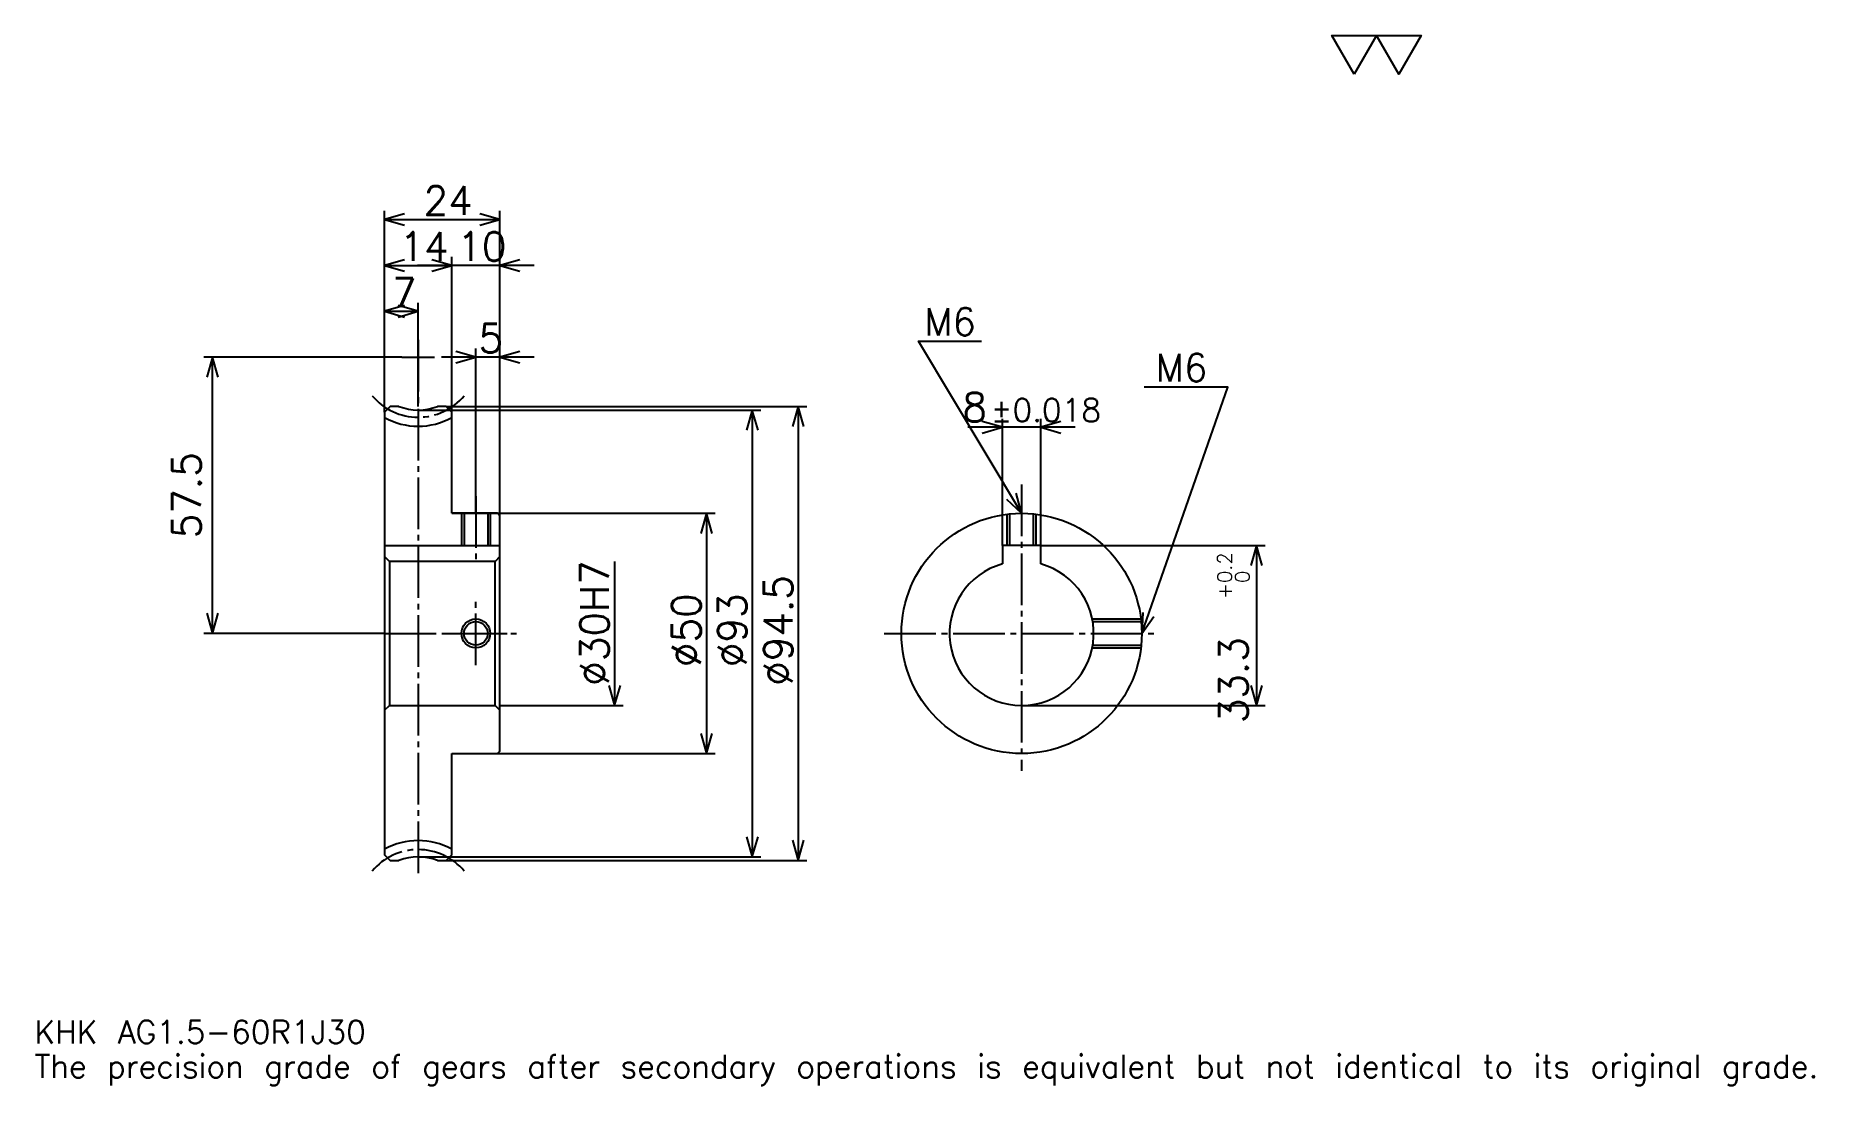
# Model space of a CAD drawing. Extents: x 12 to 382, y 4 to 223.
import ezdxf

# ---------------------------------------------------------------- set-up
doc = ezdxf.new("R2010")
doc.units = 0
doc.linetypes.add('DASHDOT', pattern=[14.322579, 10.741935, -1.193548, 1.193548, -1.193548])
doc.layers.get('0').update_dxf_attribs({"linetype": 'CONTINUOUS'})
doc.layers.add('DASHDOT', color=6, linetype='DASHDOT')
doc.styles.add('KANJI', font='TXT', dxfattribs={"bigfont": 'BIGFONT'})

msp = doc.modelspace()

# ---------------------------------------------------------------- linework, layer by layer
at = {"color": 5}
for p, q in [((84.741943, 145.717743), (84.741943, 186.403214)), ((108.741943, 145.717743), (108.741943, 186.403214)), ((84.741943, 184.612885), (108.741943, 184.612885)), ((84.741943, 175.064514), (98.741943, 175.064514)), ((115.903236, 175.064514), (91.58065, 175.064514)), ((98.741943, 145.717743), (98.741943, 176.854828)), ((91.741943, 145.717743), (91.741943, 167.306442)), ((84.741943, 165.516113), (91.741943, 165.516113)), ((88.322586, 155.967743), (47.145168, 155.967743)), ((48.935493, 98.467735), (48.935493, 155.967743)), ((115.903236, 155.967743), (96.58065, 155.967743)), ((103.741943, 145.717743), (103.741943, 157.758057)), ((84.741943, 144.524185), (84.741943, 145.717743)), ((91.741943, 144.967743), (108.741943, 144.967743)), ((97.548393, 145.717743), (108.741943, 145.717743)), ((98.741943, 144.524185), (98.741943, 145.717743)), ((103.741943, 123.467735), (103.741943, 145.717743)), ((103.741943, 123.467735), (103.741943, 145.717743)), ((108.741943, 145.717743), (172.596771, 145.717743)), ((108.741943, 122.967735), (108.741943, 145.717743)), ((108.741943, 144.967743), (163.048401, 144.967743)), ((161.258072, 144.967743), (161.258072, 51.967735)), ((170.806458, 145.717743), (170.806458, 51.217735)), ((228.451614, 141.370956), (206.129028, 141.370956)), ((213.290329, 116.767731), (213.290329, 143.161285)), ((221.290329, 116.767731), (221.290329, 143.161285)), ((98.741943, 123.467735), (108.741943, 123.467735)), ((108.741943, 123.467735), (153.5, 123.467735)), ((151.709686, 123.467735), (151.709686, 73.467735)), ((221.290329, 116.767731), (267.951599, 116.767731)), ((266.161285, 116.767731), (266.161285, 83.467735)), ((132.612915, 113.467735), (132.612915, 83.467735)), ((84.741943, 98.467735), (47.145172, 98.467735)), ((108.741943, 83.467735), (134.403229, 83.467735)), ((217.290329, 83.467735), (267.951599, 83.467735)), ((98.741943, 73.467735), (108.741943, 73.467735)), ((108.741943, 73.467735), (153.5, 73.467735)), ((91.741943, 51.967735), (108.741943, 51.967735)), ((108.741943, 51.967735), (163.048401, 51.967735)), ((97.548393, 51.217735), (108.741943, 51.217735)), ((108.741943, 51.217735), (172.596771, 51.217735))]:
    msp.add_line(p, q, dxfattribs=at)
at = {"color": 4}
for p, q in [((84.741943, 116.767731), (108.741943, 116.767731)), ((108.741943, 114.467735), (107.741943, 113.467735)), ((84.741943, 82.467735), (85.741943, 83.467735)), ((108.741943, 82.467735), (107.741943, 83.467735))]:
    msp.add_line(p, q, dxfattribs=at)
at = {"color": 7}
msp.add_lwpolyline([(286.451599, 214.838715), (281.796753, 222.907104), (300.416107, 222.907104), (295.761292, 214.838715), (291.106445, 222.907104), (286.451599, 214.838715)], dxfattribs=at)
at = {"color": 5}
for points in [[(88.919365, 185.806442), (84.741943, 184.612885), (88.919365, 183.419342)], [(104.564522, 183.419342), (108.741943, 184.612885), (104.564522, 185.806442)], [(88.919365, 176.258057), (84.741943, 175.064514), (88.919365, 173.870956)], [(94.564522, 173.870956), (98.741943, 175.064514), (94.564522, 176.258057)], [(94.564522, 173.870956), (98.741943, 175.064514), (94.564522, 176.258057)], [(112.919365, 176.258057), (108.741943, 175.064514), (112.919365, 173.870956)], [(88.919365, 166.709671), (84.741943, 165.516113), (88.919365, 164.322571)], [(87.564522, 164.322571), (91.741943, 165.516113), (87.564522, 166.709671)], [(217.290329, 123.467735), (195.806458, 159.274185), (208.935486, 159.274185)], [(50.129044, 151.790314), (48.935493, 155.967743), (47.741943, 151.790314)], [(99.564522, 154.774185), (103.741943, 155.967743), (99.564522, 157.161285)], [(112.919365, 157.161285), (108.741943, 155.967743), (112.919365, 154.774185)], [(242.290329, 98.467735), (260.193542, 149.7258), (242.767746, 149.7258)], [(162.45163, 140.790314), (161.258072, 144.967743), (160.064514, 140.790314)], [(172, 141.540314), (170.806458, 145.717743), (169.612915, 141.540314)], [(209.112915, 140.177414), (213.290329, 141.370956), (209.112915, 142.564514)], [(225.467743, 142.564514), (221.290329, 141.370956), (225.467743, 140.177414)], [(214.117599, 126.435768), (217.290329, 123.467735), (216.16452, 127.663918)], [(152.903229, 119.290314), (151.709686, 123.467735), (150.516144, 119.290314)], [(267.354828, 112.590317), (266.161285, 116.767731), (264.967743, 112.590317)], [(47.741943, 102.645157), (48.935493, 98.467735), (50.129044, 102.645157)], [(242.541, 102.805077), (242.290329, 98.467735), (244.794586, 102.017952)], [(131.419357, 87.645157), (132.612915, 83.467735), (133.806458, 87.645157)], [(264.967743, 87.645157), (266.161285, 83.467735), (267.354828, 87.645157)], [(150.516144, 77.645157), (151.709686, 73.467735), (152.903229, 77.645157)], [(160.064514, 56.145153), (161.258072, 51.967735), (162.45163, 56.145153)], [(169.612915, 55.395153), (170.806458, 51.217735), (172, 55.395153)]]:
    msp.add_lwpolyline(points, dxfattribs=at)
at = {"color": 4}
for points in [[(87.749763, 145.717743), (85.935493, 145.717743), (84.741943, 144.524185), (84.741943, 82.467735)], [(98.741943, 123.467735), (98.741943, 144.524185), (97.548393, 145.717743), (95.734123, 145.717743)], [(98.741943, 73.467735), (108.241943, 73.467735), (108.741943, 73.967735), (108.741943, 122.967735), (108.241943, 123.467735), (98.741943, 123.467735)], [(100.741943, 123.467735), (100.741943, 116.767731)], [(101.281944, 123.467735), (101.281944, 116.767731)], [(106.201942, 123.467735), (106.201942, 116.767731)], [(106.741943, 123.467735), (106.741943, 116.767731)], [(214.290329, 116.767731), (214.290329, 123.287079)], [(214.830322, 116.767731), (214.830322, 123.346405)], [(219.750336, 116.767731), (219.750336, 123.346405)], [(220.290329, 116.767731), (220.290329, 123.287079)], [(221.290329, 112.924568), (221.290329, 116.767731), (213.290329, 116.767731), (213.290329, 112.924568)], [(84.741943, 114.467735), (85.741943, 113.467735), (85.741943, 83.467735), (107.741943, 83.467735), (107.741943, 113.467735), (85.741943, 113.467735)], [(231.987274, 101.467735), (242.10968, 101.467735)], [(232.087234, 100.927734), (242.169006, 100.927734)], [(231.987274, 95.467735), (242.10968, 95.467735)], [(232.087234, 96.007736), (242.169006, 96.007736)], [(84.741943, 82.467735), (84.741943, 52.411285), (85.935493, 51.217735), (87.749763, 51.217735)], [(95.734123, 51.217735), (97.548393, 51.217735), (98.741943, 52.411285), (98.741943, 73.467735)]]:
    msp.add_lwpolyline(points, dxfattribs=at)
for centre, radius in [((217.290329, 98.467735), 25), ((103.741943, 98.467735), 2.46)]:
    msp.add_circle(centre, radius, dxfattribs=at)
at = {"color": 7}
msp.add_circle((103.741943, 98.467735), 3, dxfattribs=at)
at = {"color": 4}
for centre, radius, start, end in [((91.741943, 155.967743), 11, 248.72003407, 291.27996593), ((91.741943, 155.967743), 14.375, 240.85925873, 299.14074127), ((217.290329, 98.467735), 15, 105.46601032, 74.53398968), ((91.741943, 40.967735), 14.375, 60.85925873, 119.14074127), ((91.741943, 40.967735), 11, 68.72003407, 111.27996593)]:
    msp.add_arc(centre, radius, start, end, dxfattribs=at)
at = {"layer": 'DASHDOT', "color": 7}
for p, q in [((91.741943, 159.548386), (91.741943, 47.637089)), ((88.322586, 155.967743), (95.161301, 155.967743)), ((217.290329, 129.435471), (217.290329, 69.887093)), ((84.741943, 98.467735), (112.322586, 98.467735)), ((188.709686, 98.467735), (245.870972, 98.467735))]:
    msp.add_line(p, q, dxfattribs=at)
for points in [[(103.741943, 127.048378), (103.741943, 113.187088)], [(103.741943, 91.887093), (103.741943, 105.048378)], [(97.161301, 98.467735), (110.322586, 98.467735)]]:
    msp.add_lwpolyline(points, dxfattribs=at)
for centre, start, end in [((91.741943, 155.967743), 219.99999247, 320.00000753), ((91.741943, 40.967735), 39.99999247, 140.00000753)]:
    msp.add_arc(centre, 12.5, start, end, dxfattribs=at)

# ---------------------------------------------------------------- texts
at = {"color": 7, "style": 'KANJI'}
for s, height, p in [('24', 5.967742, (92.862915, 185.567734)), ('14', 5.967742, (87.862907, 176.019348)), ('10', 5.967742, (99.862915, 176.019348)), ('7', 5.967742, (86.302429, 166.470963)), ('5', 5.967742, (104.302429, 156.922577)), ('M6', 5.729032, (197, 160.467743)), ('M6', 5.729032, (245.154846, 150.919342)), ('8', 5.967742, (204.971725, 142.564514)), ('%%p0.018', 4.774194, (210.879059, 142.564514)), ('KHK AG1.5-60R1J30', 4.774194, (11.935484, 13.129032)), ('The precision grade of gears after secondary operations is equivalent but not identical to its original grade.', 4.774194, (11.935484, 5.967742))]:
    msp.add_text(s, height=height, dxfattribs=at).set_placement(p)
for s, height, p in [('57.5', 5.967742, (46.548397, 118.266121)), ('0.2', 2.983871, (261.029022, 108.944252)), ('%%c30H7', 5.967742, (131.419357, 87.576607)), ('0', 2.983871, (264.729034, 108.944252)), ('%%c94.5', 5.967742, (169.612915, 87.576607)), ('+', 2.983871, (261.029022, 105.60231)), ('%%c50', 5.967742, (150.516144, 91.455643)), ('%%c93', 5.967742, (160.064514, 91.455643)), ('33.3', 5.967742, (264.370972, 79.771561))]:
    msp.add_text(s, height=height, rotation=90, dxfattribs=at).set_placement(p)

doc.saveas('drawing.dxf')
